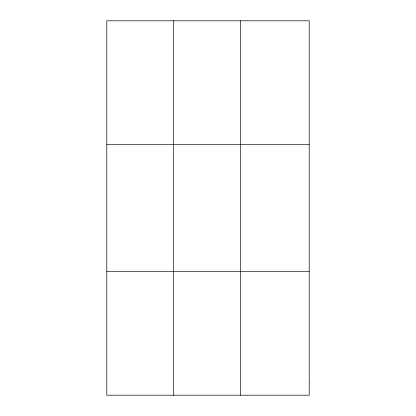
<?xml version="1.0" encoding="UTF-8"?>
<svg xmlns="http://www.w3.org/2000/svg" width="416" height="416" viewBox="0 0 416 416"><rect width="100%" height="100%" fill="white"/><g stroke="black" fill="none" stroke-linecap="round" stroke-linejoin="round"><path stroke-width="0.62" d="M173.586 20.8L173.586 395.2M240.391 20.8L240.391 395.2M106.787 144.352L309.213 144.352M106.787 271.648L309.213 271.648M309.213 383.968L309.213 395.2L106.787 395.2L106.787 20.8L309.213 20.8L309.213 383.968"/></g></svg>
